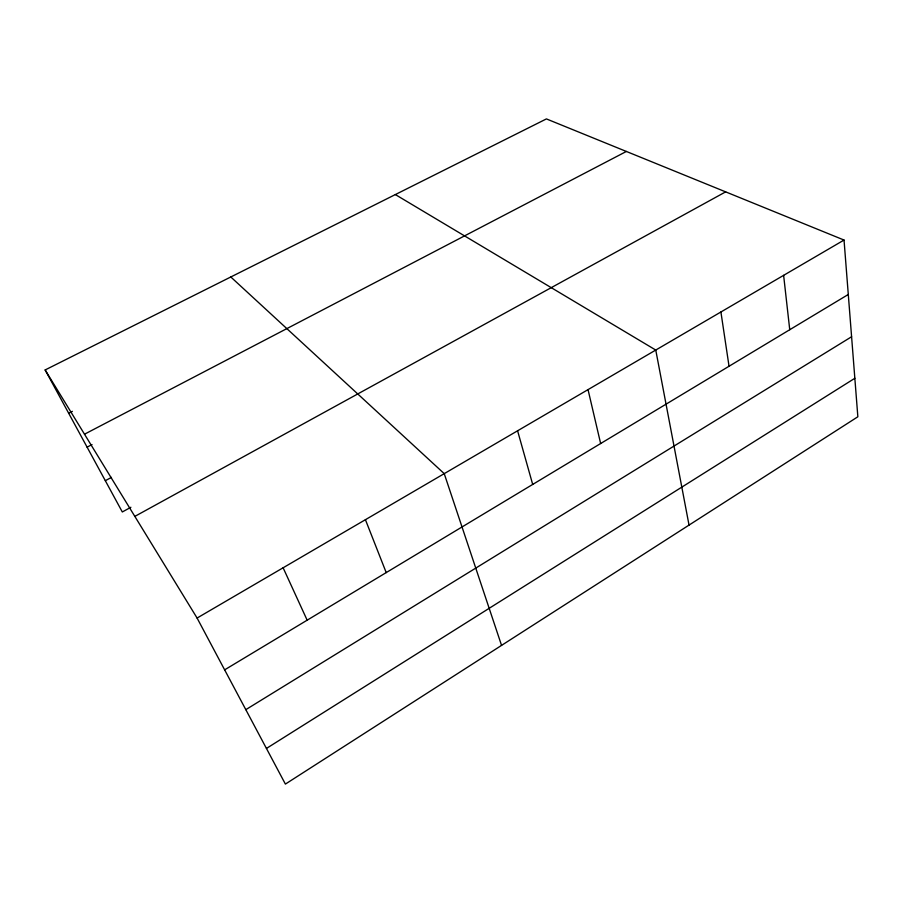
<?xml version="1.0" encoding="UTF-8"?>
<svg xmlns="http://www.w3.org/2000/svg" width="903" height="903" viewBox="0 0 903 903"><rect width="100%" height="100%" fill="white"/><g stroke="black" fill="none" stroke-linecap="round" stroke-linejoin="round"><path stroke-width="1.35" d="M266.441 748.44L854.836 378.289M245.819 709.656L851.597 336.751M224.644 669.845L848.289 294.48M197.091 618.047L844.034 240.051L857.85 416.78L285.393 784.086L197.091 618.047L45.15 369.948L546.417 118.914L844.034 240.051M134.84 516.392L725.651 191.865M130.89 507.272L122.311 511.967L45.15 369.948M105.312 480.689L111.453 477.394M87.094 447.154L92.027 444.558M84.498 434.208L626.366 151.456M68.684 413.258L72.398 411.35M395.356 194.574L655.759 350.059L689.034 525.106M230.796 276.973L444.231 473.646L501.549 645.397M283.124 567.784L307.155 620.18M365.422 519.699L386.213 572.604M517.588 430.787L532.691 484.437M588.034 389.622L600.642 443.531M720.91 311.986L729.037 366.257M783.623 275.347L789.741 329.719"/></g></svg>
